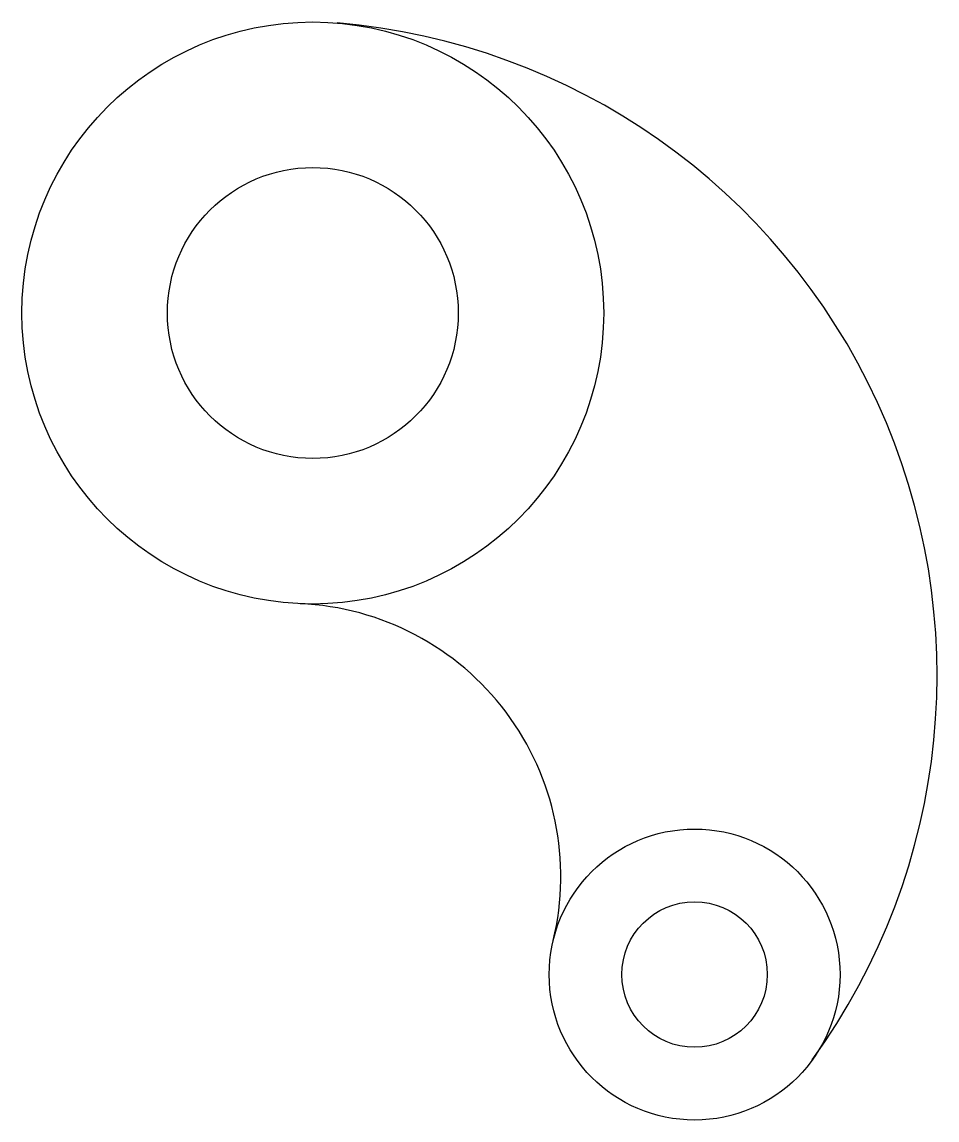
# Model space of a CAD drawing. Header units: millimetres. Extents: x 2349 to 2475, y 1603 to 1754.
import ezdxf

# ---------------------------------------------------------------- set-up
doc = ezdxf.new("R2010")
doc.units = ezdxf.units.MM

msp = doc.modelspace()

# ---------------------------------------------------------------- linework, layer by layer
for centre, radius in [((2388.67, 1713.7), 40), ((2388.67, 1713.7), 20), ((2441.17, 1622.77), 20), ((2441.17, 1622.77), 10)]:
    msp.add_circle(centre, radius)
for centre, radius, start, end in [((2384.51, 1663.88), 90, 324.0394, 85.2281), ((2385.28, 1636.28), 37.5, 346.4141, 87.4922)]:
    msp.add_arc(centre, radius, start, end)

doc.saveas('drawing.dxf')
